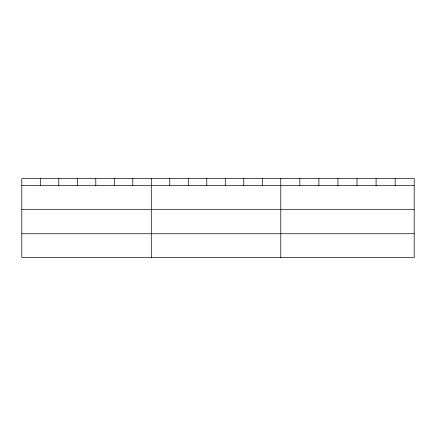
<?xml version="1.0" encoding="UTF-8"?>
<svg xmlns="http://www.w3.org/2000/svg" width="436" height="436" viewBox="0 0 436 436"><rect width="100%" height="100%" fill="white"/><g stroke="black" fill="none" stroke-linecap="round" stroke-linejoin="round"><path stroke-width="0.65" d="M414.2 209.313L414.2 178.564L21.8 178.564L21.8 257.436L414.2 257.436L414.2 209.313L21.8 209.313M21.8 185.616L414.2 185.616M21.8 233.734L414.2 233.734M395.141 178.564L395.141 185.616M376.083 178.564L376.083 185.616M357.024 178.564L357.024 185.616M337.96 178.564L337.96 185.616M318.901 178.564L318.901 185.616M299.843 178.564L299.843 185.616M280.784 178.564L280.784 257.436M262.287 178.564L262.287 185.616M243.784 178.564L243.784 185.616M225.287 178.564L225.287 185.616M206.789 178.564L206.789 185.616M188.292 178.564L188.292 185.616M169.789 178.564L169.789 185.616M151.292 178.564L151.292 257.436M132.795 178.564L132.795 185.616M114.292 178.564L114.292 185.616M95.795 178.564L95.795 185.616M77.297 178.564L77.297 185.616M58.8 178.564L58.8 185.616M40.297 178.564L40.297 185.616"/></g></svg>
